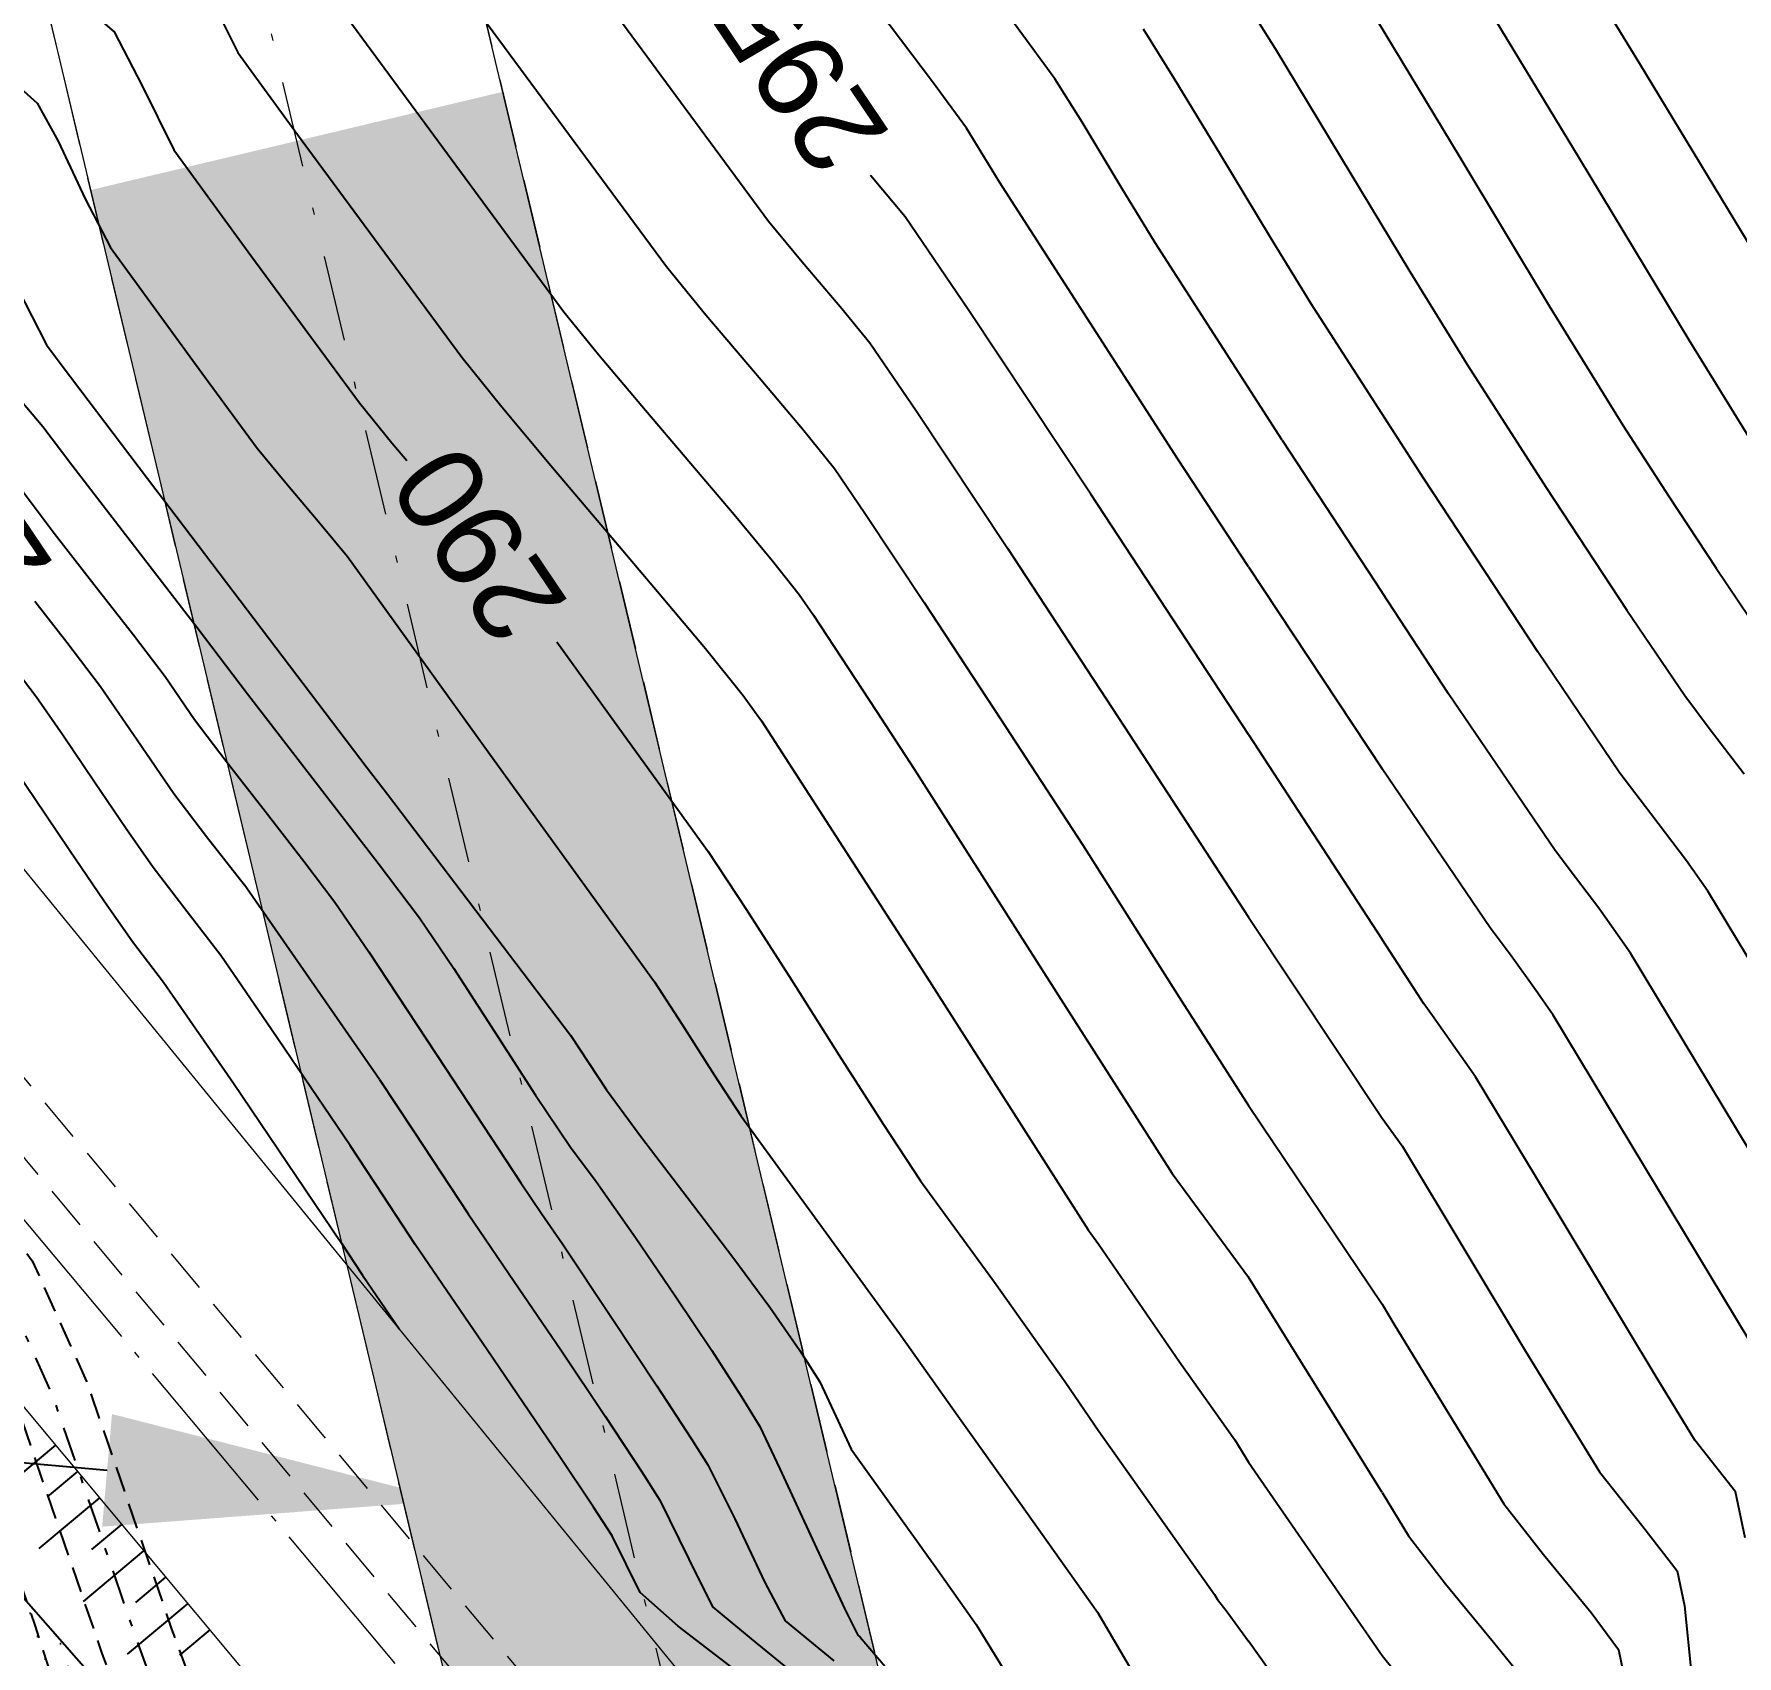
# Model space of a CAD drawing. Extents: x 61466 to 63015, y 108404 to 110397.
# Drawn here: x 62475.04 to 62499.8, y 108550.77 to 108574.35 of the extents above; entities that cross this region are included whole.
import ezdxf
from ezdxf import colors
from ezdxf.entities.mleader import LeaderData, LeaderLine
from ezdxf.enums import TextEntityAlignment as Align
from ezdxf.math import Vec2, Vec3

# ---------------------------------------------------------------- set-up
doc = ezdxf.new("R2010")
doc.units = 0
doc.header["$LTSCALE"] = 1.000015
doc.header["$MEASUREMENT"] = 0
for name, pattern in [('ACAD_ISO04W100', [30, 24, -3, 0, -3]), ('NASCOSTA', [9.525, 6.35, -3.175]), ('TRATTEGGIATA', [0.75, 0.5, -0.25]), ('TRATTEGGIATA2', [0.375, 0.25, -0.125]), ('TRATTOPUNTO2', [0.5, 0.25, -0.125, 0, -0.125])]:
    doc.linetypes.add(name, pattern=pattern)
doc.layers.add('Colori bordi', color=5, linetype='Continuous', plot=False)
doc.layers.add('no_plot', color=5, linetype='Continuous', plot=False)
for name, color, linetype in [('Conduite 1000', 170, 'Continuous'), ('coordinate', 2, 'Continuous'), ('curve livello 5m', 7, 'Continuous'), ('Limite fiume', 6, 'Continuous'), ('LIN010TR', 2, 'NASCOSTA'), ('LIN018CO', 6, 'Continuous'), ('LIN018TR', 6, 'NASCOSTA'), ('LIN025CO', 7, 'Continuous'), ('pendenze', 2, 'Continuous'), ('sezioni', 7, 'Continuous'), ('TRATTCOLO-32', 255, 'Continuous')]:
    doc.layers.add(name, color=color, linetype=linetype)
doc.layers.add('LINCOLOVERDE-025', color=80, linetype='Continuous', lineweight=25)
doc.layers.add('LINE035', color=1, linetype='Continuous', lineweight=35)
doc.styles.add('ARIAL', font='arial.ttf')

# ---------------------------------------------------------------- blocks, each defined once
blk = doc.blocks.new('CONTORNO')
at = {"layer": 'Colori bordi', "lineweight": 0, "ltscale": 2, "flags": 128}
for points in [[(-22.578, 81.44), (16.586, -82.868), (15.866, -82.007), (19.27, -96.287), (18.407, -96.98), (19.153, -100.108)], [(28.44, -103.877), (26.165, -94.334), (26.165, -94.334), (25.446, -93.474), (-6.877, 42.135)]]:
    blk.add_lwpolyline(points, dxfattribs=at)

msp = doc.modelspace()

# ---------------------------------------------------------------- hatches: boundary and pattern name
at = {"layer": 'LINCOLOVERDE-025', "linetype": 'Continuous', "lineweight": 0}
h = msp.add_hatch(color=256, dxfattribs=at)
h.dxf.hatch_style = 1
h.paths.add_polyline_path([(62478.858, 108572.792), (62475.862, 108572.078), (62482.936, 108542.4), (62482.217, 108543.261), (62485.165, 108530.892), (62488.647, 108531.722)])
h.paths.add_polyline_path([(62481.854, 108573.506), (62478.858, 108572.792), (62488.647, 108531.722), (62491.643, 108532.437)])
at = {"layer": 'pendenze', "linetype": 'Continuous'}
h = msp.add_hatch(dxfattribs=at)
h.set_pattern_fill('DOTS', color=256, scale=5, angle=-45, style=0)
h.set_pattern_definition([(225, (0, 0), (0.11048543456, -0.3314563037), [0, -0.3125])])
h.paths.add_polyline_path([(62481.776, 108535.366), (62481.261, 108534.878), (62472.483, 108545.338), (62473.178, 108545.93), (62471.102, 108548.566), (62470.366, 108547.939), (62469.644, 108548.644), (62474.162, 108552.434), (62480.831, 108544.839), (62482.217, 108543.261), (62485.026, 108531.477)])

# ---------------------------------------------------------------- linework, layer by layer
at = {"layer": 'curve livello 5m', "color": 2}
for p, q in [((62492.699, 108564.161), (62494.639, 108561.18)), ((62480.066, 108559.148), (62478.097, 108561.98)), ((62494.639, 108548.248), (62492.699, 108550.98))]:
    msp.add_line(p, q, dxfattribs=at)
at = {"layer": 'curve livello 5m', "color": 2, "flags": 128}
for points in [[(62469.492, 108581.629), (62470.241, 108580.837), (62470.717, 108580.279), (62471.292, 108579.578), (62471.886, 108578.849), (62472.418, 108578.204), (62472.807, 108577.757), (62472.807, 108577.757), (62473.236, 108577.349), (62473.666, 108576.94), (62473.666, 108576.94), (62474.269, 108576.215), (62474.831, 108575.545), (62474.831, 108575.545), (62475.575, 108574.921), (62476.208, 108574.377), (62476.208, 108574.377), (62476.613, 108573.592), (62477.076, 108572.662), (62477.076, 108572.662), (62478.195, 108571.125), (62479.771, 108568.987), (62480.245, 108568.404), (62480.463, 108568.145)], [(62494.552, 108574.567), (62495.768, 108572.557), (62497.071, 108570.397), (62498.142, 108568.66), (62498.142, 108568.66), (62498.813, 108567.618), (62499.496, 108566.579), (62499.987, 108565.855)], [(62492.699, 108564.161), (62492.698, 108564.161), (62490.403, 108567.659), (62488.623, 108570.344), (62487.707, 108571.687), (62487.208, 108572.286), (62487.204, 108572.292)], [(62475.052, 108566.1), (62475.518, 108565.504), (62476.01, 108564.859), (62476.01, 108564.859), (62476.541, 108564.083), (62477.074, 108563.305), (62477.074, 108563.305), (62477.549, 108562.681), (62478.097, 108561.98)], [(62482.64, 108565.51), (62483.605, 108564.173), (62484.84, 108562.462), (62485.396, 108561.621), (62486.053, 108560.594), (62486.741, 108559.508), (62487.39, 108558.493), (62487.931, 108557.675), (62487.931, 108557.675), (62489.005, 108556.202), (62490.03, 108554.751), (62490.524, 108554.034), (62492.204, 108551.659), (62492.246, 108551.589), (62492.389, 108551.407), (62492.699, 108550.98)], [(62499.917, 108552.485), (62499.779, 108553.151), (62499.187, 108553.903), (62498.623, 108554.825), (62496.886, 108557.715), (62496, 108559.184), (62495.371, 108560.073), (62495.274, 108560.206), (62495.245, 108560.246), (62495.159, 108560.381), (62494.639, 108561.18)], [(62480.066, 108559.148), (62480.567, 108558.387), (62481.351, 108557.195), (62481.351, 108557.195), (62482.024, 108556.209), (62482.7, 108555.217), (62482.7, 108555.217), (62483.343, 108554.251), (62483.877, 108553.441), (62484.141, 108553.029), (62484.141, 108553.029), (62484.559, 108552.172), (62484.907, 108551.482), (62484.907, 108551.482), (62485.548, 108550.946), (62486.28, 108550.35)]]:
    msp.add_lwpolyline(points, dxfattribs=at)
at = {"layer": 'Limite fiume', "linetype": 'Continuous', "flags": 128}
msp.add_lwpolyline([(62481.776, 108535.366), (62481.261, 108534.878), (62472.483, 108545.338), (62473.178, 108545.93), (62471.102, 108548.566), (62470.366, 108547.939), (62469.644, 108548.644), (62474.162, 108552.434), (62480.831, 108544.839), (62482.217, 108543.261), (62485.026, 108531.477)], close=True, dxfattribs=at)
at = {"layer": 'LIN010TR', "linetype": 'TRATTOPUNTO2', "lineweight": 0, "ltscale": 5, "flags": 128}
msp.add_lwpolyline([(62455.145, 108672.281), (62484.936, 108547.295)], dxfattribs=at)
at = {"layer": 'LIN010TR', "lineweight": 0, "ltscale": 0.1, "flags": 128}
for points in [[(62453.2, 108579.627), (62465.895, 108569.944), (62482.946, 108549.535), (62484.869, 108547.234)], [(62452.691, 108579.077), (62465.376, 108569.402), (62482.946, 108548.372), (62484.869, 108546.071)]]:
    msp.add_lwpolyline(points, dxfattribs=at)
at = {"layer": 'LIN018CO'}
for p, q in [((62475.352, 108553.83), (62474.472, 108553.094)), ((62475.673, 108553.446), (62475.234, 108553.08)), ((62475.994, 108553.063), (62475.113, 108552.327)), ((62476.314, 108552.679), (62475.876, 108552.313)), ((62476.635, 108552.295), (62475.754, 108551.56)), ((62476.955, 108551.912), (62476.517, 108551.545)), ((62477.276, 108551.528), (62476.395, 108550.792)), ((62477.596, 108551.144), (62477.158, 108550.778))]:
    msp.add_line(p, q, dxfattribs=at)
at = {"layer": 'LIN018TR', "linetype": 'ACAD_ISO04W100', "lineweight": 0, "ltscale": 0.1, "flags": 128}
msp.add_lwpolyline([(62454.896, 108581.044), (62481.938, 108548.677), (62484.869, 108545.169)], dxfattribs=at)
at = {"layer": 'LIN025CO', "linetype": 'TRATTEGGIATA', "lineweight": 0, "ltscale": 2}
for p, q in [((62445.642, 108725.432), (62491.953, 108531.14)), ((62439.65, 108724.004), (62483.092, 108541.745))]:
    msp.add_line(p, q, dxfattribs=at)
at = {"layer": 'no_plot'}
for p, q in [((62493.188, 108568.442), (62494.639, 108566.228)), ((62492.699, 108566.6), (62494.639, 108563.665)), ((62492.699, 108561.506), (62494.639, 108558.587)), ((62492.699, 108558.77), (62494.639, 108555.88)), ((62494.639, 108553.142), (62492.699, 108556.273)), ((62492.699, 108553.585), (62494.639, 108550.772))]:
    msp.add_line(p, q, dxfattribs=at)
at = {"layer": 'no_plot', "flags": 128}
for points in [[(62492.699, 108566.6), (62491.669, 108568.164), (62489.076, 108572.193), (62489.076, 108572.193), (62488.598, 108572.976), (62488.102, 108573.65), (62482.892, 108580.547), (62480.713, 108582.644), (62480.303, 108583.034), (62480.198, 108583.16), (62480.116, 108583.247), (62480.006, 108583.363), (62476.857, 108586.512), (62469.55, 108593.895)], [(62493.188, 108568.442), (62491.343, 108571.31), (62491.343, 108571.31), (62490.847, 108572.118), (62490.277, 108573.063), (62489.884, 108573.696), (62489.884, 108573.696), (62488.373, 108575.753), (62483.993, 108581.552), (62483.642, 108581.9), (62483.01, 108582.501), (62482.312, 108583.166), (62481.757, 108583.703), (62481.757, 108583.703), (62480.983, 108584.502), (62471.575, 108594.009)], [(62472.646, 108586.72), (62475.184, 108584.176), (62476.154, 108583.151), (62476.879, 108582.386), (62477.366, 108581.799), (62477.804, 108581.275), (62478.381, 108580.706), (62479.101, 108580.042), (62479.822, 108579.376), (62480.401, 108578.806), (62480.53, 108578.651), (62480.683, 108578.522), (62480.779, 108578.332), (62480.903, 108578.161), (62485.721, 108571.626), (62486.208, 108571.037), (62486.785, 108570.358), (62487.193, 108569.858), (62487.873, 108568.862), (62489.193, 108566.87), (62490.896, 108564.275), (62492.699, 108561.506)], [(62474.173, 108583.104), (62475.22, 108581.999), (62475.664, 108581.47), (62476.174, 108580.844), (62476.555, 108580.395), (62477.228, 108579.743), (62478.042, 108578.994), (62478.717, 108578.34), (62479.105, 108577.875), (62479.564, 108577.486), (62479.853, 108576.914), (62480.226, 108576.402), (62484.234, 108570.966), (62484.809, 108570.265), (62485.53, 108569.414), (62486.214, 108568.606), (62486.68, 108568.028), (62487.122, 108567.379), (62487.983, 108566.081), (62489.093, 108564.39), (62490.282, 108562.562), (62491.692, 108560.346), (62492.699, 108558.77)], [(62474.702, 108578.022), (62475.35, 108577.407), (62475.819, 108576.843), (62476.256, 108576.322), (62476.835, 108575.837), (62477.327, 108575.413), (62477.641, 108574.803), (62478.002, 108574.08), (62478.872, 108572.884), (62481.259, 108569.647), (62481.842, 108568.926), (62482.557, 108568.072), (62483.335, 108567.154), (62484.107, 108566.244), (62484.802, 108565.413), (62485.35, 108564.732), (62485.478, 108564.554), (62485.618, 108564.36), (62487.982, 108560.699), (62490.366, 108556.96), (62490.521, 108556.75), (62491.696, 108555.044), (62492.5, 108553.907), (62492.699, 108553.585)], [(62501.905, 108568.109), (62498.386, 108573.913), (62496.317, 108577.298)], [(62492.457, 108575.137), (62493.085, 108574.134), (62494.03, 108572.572), (62495.043, 108570.893), (62495.876, 108569.543), (62497.027, 108567.754), (62498.2, 108565.971), (62499.043, 108564.729), (62499.397, 108564.255), (62499.905, 108563.591)], [(62496.018, 108575), (62497.505, 108572.542), (62499.099, 108569.901), (62500.408, 108567.777)], [(62479.549, 108574.643), (62482.746, 108570.307), (62483.248, 108569.688), (62483.877, 108568.939), (62484.559, 108568.137), (62485.218, 108567.36), (62485.778, 108566.688), (62486.166, 108566.198), (62486.372, 108565.896), (62486.773, 108565.291), (62487.29, 108564.504), (62487.844, 108563.652), (62489.934, 108560.367), (62491.586, 108557.781), (62492.699, 108556.273)], [(62501.202, 108558.859), (62499.375, 108561.886), (62499.063, 108562.327), (62498.548, 108563.007), (62498.098, 108563.603), (62498.098, 108563.603), (62496.904, 108565.364), (62495.241, 108567.891), (62493.609, 108570.426), (62493.609, 108570.426), (62493.016, 108571.39), (62492.293, 108572.587), (62491.619, 108573.701), (62491.171, 108574.417)], [(62474.647, 108573.741), (62475.089, 108573.341), (62475.39, 108572.79), (62475.786, 108571.952), (62476.151, 108571.245), (62477.518, 108569.366), (62478.284, 108568.327), (62478.701, 108567.822), (62479.198, 108567.235), (62479.597, 108566.75), (62481.732, 108563.792), (62484.062, 108560.565), (62484.464, 108559.948), (62484.928, 108559.217), (62485.322, 108558.613), (62487.624, 108555.455), (62488.494, 108554.222), (62489.353, 108553.023), (62490.5, 108551.401), (62490.914, 108550.7), (62491.323, 108550.006), (62491.835, 108549.248), (62492.373, 108548.493), (62492.699, 108548.07)], [(62474.794, 108570.663), (62475.225, 108569.827), (62475.448, 108569.521), (62476.811, 108567.723), (62476.907, 108567.6), (62479.884, 108563.678), (62480.178, 108563.297), (62482.842, 108559.791), (62483.363, 108558.998), (62483.88, 108558.297), (62484.538, 108557.435), (62485.203, 108556.566), (62485.74, 108555.839), (62486.174, 108555.206), (62486.466, 108554.751), (62486.697, 108554.253), (62486.921, 108553.773), (62488.182, 108552.013), (62488.74, 108551.224), (62489.13, 108550.582)], [(62474.574, 108569.35), (62475.168, 108568.639), (62475.591, 108568.082), (62477.411, 108565.72), (62478.145, 108564.753), (62480.043, 108562.293), (62480.646, 108561.499), (62481.143, 108560.761), (62481.736, 108559.843), (62482.333, 108558.918), (62482.84, 108558.163), (62483.216, 108557.663), (62483.784, 108556.85), (62484.363, 108556.003), (62484.895, 108555.205), (62485.324, 108554.544), (62485.593, 108554.104), (62485.885, 108553.487), (62486.386, 108552.398), (62486.824, 108551.458), (62487.017, 108551.068), (62487.053, 108551.038), (62487.416, 108550.611)], [(62474.867, 108567.708), (62475.335, 108567.089), (62475.912, 108566.35), (62476.486, 108565.614), (62476.946, 108565.006), (62477.374, 108564.381), (62477.834, 108563.773), (62478.401, 108563.046), (62478.965, 108562.323), (62479.416, 108561.725), (62479.907, 108561.004), (62481.021, 108559.311), (62482.119, 108557.643), (62482.42, 108557.201), (62482.723, 108556.756), (62483.437, 108555.686), (62484.094, 108554.694), (62484.594, 108553.93), (62484.838, 108553.545), (62485.23, 108552.762), (62485.661, 108551.842), (62485.962, 108551.275), (62486.667, 108550.694)], [(62500.947, 108556.516), (62498.25, 108560.985), (62497.789, 108561.636), (62497.45, 108562.084), (62497.154, 108562.476), (62497.154, 108562.476), (62495.607, 108564.756), (62494.639, 108566.228)], [(62485.22, 108550.575), (62484.404, 108551.2), (62483.852, 108551.688), (62483.852, 108551.688), (62483.444, 108552.513), (62483.174, 108552.929), (62482.676, 108553.678), (62482.676, 108553.678), (62481.627, 108555.217), (62480.583, 108556.748), (62480.583, 108556.748), (62480.113, 108557.463), (62479.636, 108558.188), (62479.636, 108558.188), (62478.496, 108559.876), (62477.756, 108560.951), (62477.756, 108560.951), (62477.267, 108561.587), (62476.773, 108562.23), (62476.773, 108562.23), (62476.383, 108562.789), (62475.922, 108563.472), (62475.462, 108564.154), (62475.073, 108564.712), (62475.073, 108564.712), (62474.529, 108565.418)], [(62474.553, 108563.97), (62475.045, 108563.245), (62475.562, 108562.476), (62476.054, 108561.75), (62476.472, 108561.154), (62476.926, 108560.564), (62477.94, 108559.092), (62479.5, 108556.78), (62479.815, 108556.301), (62480.348, 108555.52)], [(62500.36, 108554.722), (62497.125, 108560.084), (62496.87, 108560.453), (62496.515, 108560.946), (62496.515, 108560.946), (62496.209, 108561.35), (62494.639, 108563.665)], [(62494.639, 108558.587), (62494.93, 108558.183), (62496.724, 108555.198), (62497.799, 108553.441), (62498.432, 108552.647), (62498.929, 108552.006), (62499.034, 108551.496), (62499.137, 108550.489), (62499.2, 108549.509), (62499.216, 108548.709), (62499.179, 108548.242), (62498.77, 108547.54), (62498.175, 108546.787), (62497.838, 108546.146), (62498.034, 108545.599), (62498.171, 108545.336), (62498.377, 108544.465), (62498.574, 108543.671), (62498.67, 108543.539), (62499.336, 108543.562), (62500.046, 108543.602)], [(62494.639, 108555.88), (62494.825, 108555.57), (62496.411, 108552.978), (62496.988, 108552.239), (62497.679, 108551.399), (62498.078, 108550.861), (62498.151, 108550.508), (62498.24, 108549.576), (62498.277, 108548.741), (62498.251, 108548.253), (62497.759, 108547.504), (62497.322, 108546.801), (62497.45, 108546.363), (62497.754, 108545.6), (62498.054, 108545.021), (62498.225, 108544.301), (62498.388, 108543.645), (62498.723, 108543.182), (62499.272, 108543.202), (62499.858, 108543.235)], [(62494.639, 108553.142), (62495.022, 108552.515), (62495.56, 108551.815), (62496.258, 108550.966), (62496.889, 108550.191), (62497.227, 108549.716), (62497.268, 108549.519), (62497.332, 108548.753), (62497.323, 108548.265), (62496.806, 108547.456), (62497.004, 108546.779), (62497.474, 108545.601), (62497.72, 108545.129), (62497.938, 108544.705), (62498.073, 108544.136), (62498.201, 108543.618), (62498.775, 108542.826), (62499.669, 108542.867), (62500.283, 108542.445)], [(62494.639, 108550.772), (62494.818, 108550.552), (62495.51, 108549.713), (62496.078, 108549.005), (62496.376, 108548.571), (62496.384, 108548.531), (62496.396, 108548.276), (62496.291, 108548.112), (62496.411, 108547.623), (62496.746, 108546.693), (62497.194, 108545.601), (62497.527, 108544.964), (62497.821, 108544.39), (62498.015, 108543.591), (62498.431, 108542.889), (62498.828, 108542.47), (62499.481, 108542.5), (62499.906, 108542.233)]]:
    msp.add_lwpolyline(points, dxfattribs=at)
at = {"layer": 'sezioni', "linetype": 'Continuous', "lineweight": 0}
for p, q in [((62471.01, 108566.95), (62490.287, 108543.354)), ((62468.3, 108562.272), (62482.701, 108545.034))]:
    msp.add_line(p, q, dxfattribs=at)

# ---------------------------------------------------------------- block references
at = {"layer": 'TRATTCOLO-32', "linetype": 'Continuous', "lineweight": 0}
msp.add_blockref('CONTORNO', (62466.351, 108625.268), dxfattribs=at)

# ---------------------------------------------------------------- texts
at = {"layer": 'coordinate', "color": 1, "style": 'ARIAL'}
for s, p in [('295', (62485.881, 108575.304)), ('285', (62473.722, 108569.041)), ('290', (62481.206, 108568.482))]:
    msp.add_text(s, height=1.25, rotation=123.9617, dxfattribs=at).set_placement(p, align=Align.RIGHT)

# ---------------------------------------------------------------- next in the draw order: leaders
at = {"layer": 'LINE035', "linetype": 'Continuous', "lineweight": 0}
ml = msp.add_multileader_mtext('Standard', dxfattribs=at)
ml.set_content('GALERIE DE DECHARGE', color=256, style='ARIAL')
ml.set_leader_properties()
ml.build(insert=Vec2(0, 0))
ml.multileader.update_dxf_attribs({"has_text_frame": 1, "text_left_attachment_type": 2, "text_right_attachment_type": 2, "dogleg_length": 0.36, "arrow_head_size": 5, "scale": 10})
ctx = ml.context
ctx.base_point, ctx.scale, ctx.char_height, ctx.arrow_head_size, ctx.landing_gap_size, ctx.plane_origin, ctx.plane_x_axis, ctx.plane_y_axis = Vec3(62442.17, 108560.036), 10, 3.5, 5, 0.9, Vec3(62461.64, 108551.915), Vec3(0, 1), Vec3(-1, 0)
ctx.left_attachment, ctx.right_attachment = 2, 2
notes = []
notes.append((ctx, [(0, (1, 1, 0), (62442.17, 108556.436), (0, 1), 3.6, [(0, [(62481.084, 108553.028)], 0, [])])]))
ctx.mtext.insert, ctx.mtext.text_direction, ctx.mtext.rotation, ctx.mtext.flow_direction = Vec3(62440.36, 108560.936), Vec3(0, 1), 1.570796, 5
ctx.mtext.has_bg_fill, ctx.mtext.bg_color, ctx.mtext.bg_scale_factor, ctx.mtext.bg_transparency, ctx.mtext.use_window_bg_color = 1, -1073741824, 1.25, 0, 1
for ctx, leaders in notes:
    for number, flags, end, landing, length, lines in leaders:
        leader = LeaderData()
        leader.index, (leader.has_last_leader_line, leader.has_dogleg_vector, leader.attachment_direction) = number, flags
        leader.last_leader_point, leader.dogleg_vector, leader.dogleg_length = Vec3(end), Vec3(landing), length
        for number, points, colour, breaks in lines:
            line = LeaderLine()
            line.index, line.vertices, line.color, line.breaks = number, Vec3.list(points), colors.encode_raw_color(colour), breaks
            leader.lines.append(line)
        ctx.leaders.append(leader)

# ---------------------------------------------------------------- next in the draw order: linework, layer by layer
at = {"layer": 'Conduite 1000', "linetype": 'TRATTEGGIATA2', "ltscale": 1.5, "flags": 128}
for points, elevation in [([(62462.951, 108569.266), (62468.482, 108563.313), (62474.066, 108557.787), (62475.014, 108556.513), (62475.806, 108554.754), (62477.042, 108551.158), (62484.673, 108530.139), (62485.796, 108527.96), (62486.539, 108527.03), (62496.147, 108515.461), (62498.015, 108513.188), (62499.314, 108511.67), (62499.508, 108511.447), (62501.86, 108508.75), (62502.044, 108508.532), (62503.096, 108507.296), (62503.169, 108507.21), (62506.669, 108502.962), (62510.917, 108497.796), (62515.172, 108492.623), (62520.198, 108486.553), (62525.225, 108480.482), (62530.361, 108474.313), (62535.499, 108468.144), (62540.212, 108462.497), (62544.926, 108456.851), (62565.713, 108432.084), (62567.128, 108430.36), (62568.411, 108428.898), (62569.163, 108427.961), (62570.114, 108426.834), (62570.457, 108426.45), (62575.082, 108420.662), (62582.399, 108411.97), (62582.754, 108410.872), (62581.736, 108410.542), (62581.445, 108411.441), (62574.254, 108419.984), (62569.64, 108425.759), (62569.306, 108426.133), (62568.337, 108427.281), (62567.592, 108428.209), (62566.312, 108429.667), (62564.89, 108431.401), (62544.106, 108456.164), (62539.391, 108461.812), (62534.677, 108467.459), (62529.539, 108473.629), (62524.402, 108479.799), (62519.374, 108485.87), (62514.347, 108491.942), (62510.09, 108497.117), (62505.844, 108502.281), (62502.347, 108506.525), (62502.28, 108506.604), (62501.229, 108507.839), (62501.048, 108508.052), (62498.701, 108510.744), (62498.504, 108510.971), (62497.195, 108512.501), (62495.322, 108514.78), (62485.71, 108526.354), (62484.894, 108527.375), (62483.691, 108529.709), (62476.034, 108550.802), (62474.81, 108554.36), (62474.086, 108555.967), (62473.256, 108557.084), (62467.714, 108562.568), (62462.167, 108568.537)], 279.04), ([(62463.405, 108565.574), (62465.133, 108563.791), (62469.02, 108559.793), (62472.915, 108555.789), (62473.768, 108554.683), (62474.27, 108553.501), (62475.053, 108551.212), (62475.959, 108548.424), (62476.864, 108545.64), (62482.403, 108528.776), (62483.598, 108526.257), (62484.158, 108525.609), (62494.437, 108513.44), (62495.976, 108511.575), (62496.99, 108510.456), (62498.469, 108508.942), (62499.969, 108507.403), (62500.142, 108507.214), (62501.341, 108505.952), (62503.051, 108503.871), (62504.767, 108501.782), (62509.889, 108495.622), (62515.014, 108489.461), (62518.195, 108485.622), (62525.264, 108477.098), (62530.391, 108470.978), (62534.032, 108466.633), (62535.529, 108464.845), (62535.642, 108464.708), (62536.737, 108463.404), (62545.242, 108453.253), (62545.418, 108453.044), (62561.204, 108434.247), (62563.166, 108431.887), (62565.561, 108428.98), (62566.396, 108428.011), (62567.418, 108426.731), (62568.805, 108425.067), (62572.623, 108420.422), (62576.608, 108415.646), (62580.658, 108410.792), (62581.152, 108409.337), (62580.139, 108408.993), (62579.709, 108410.26), (62575.787, 108414.96), (62571.799, 108419.739), (62567.981, 108424.384), (62566.589, 108426.054), (62565.572, 108427.328), (62564.743, 108428.291), (62562.342, 108431.205), (62560.383, 108433.561), (62544.599, 108452.356), (62544.422, 108452.566), (62535.917, 108462.716), (62534.82, 108464.023), (62534.706, 108464.161), (62533.211, 108465.946), (62529.571, 108470.291), (62524.442, 108476.413), (62517.372, 108484.939), (62514.19, 108488.777), (62509.066, 108494.938), (62503.943, 108501.1), (62502.224, 108503.191), (62500.538, 108505.243), (62499.359, 108506.485), (62499.192, 108506.668), (62497.703, 108508.194), (62496.211, 108509.723), (62495.167, 108510.875), (62493.616, 108512.754), (62483.344, 108524.914), (62482.694, 108525.668), (62481.407, 108528.378), (62475.846, 108545.308), (62474.941, 108548.093), (62474.037, 108550.874), (62473.27, 108553.119), (62472.836, 108554.139), (62472.105, 108555.087), (62468.252, 108559.048), (62464.365, 108563.045), (62462.637, 108564.829)], 277.833)]:
    msp.add_lwpolyline(points, close=True, dxfattribs=dict(at, elevation=elevation))
at = {"layer": 'Conduite 1000', "linetype": 'TRATTOPUNTO2', "ltscale": 2, "elevation": 279.04, "flags": 128}
msp.add_lwpolyline([(62462.559, 108568.901), (62468.098, 108562.94), (62473.661, 108557.435), (62474.55, 108556.24), (62475.308, 108554.557), (62476.538, 108550.98), (62484.182, 108529.924), (62485.345, 108527.667), (62486.124, 108526.692), (62495.734, 108515.121), (62497.605, 108512.844), (62498.909, 108511.32), (62499.105, 108511.096), (62501.454, 108508.401), (62501.636, 108508.186), (62502.688, 108506.95), (62502.758, 108506.868), (62506.256, 108502.622), (62510.504, 108497.456), (62514.759, 108492.282), (62519.786, 108486.211), (62524.813, 108480.14), (62529.95, 108473.971), (62535.088, 108467.802), (62539.801, 108462.154), (62544.516, 108456.507), (62565.301, 108431.742), (62566.72, 108430.013), (62568.001, 108428.553), (62568.75, 108427.621), (62569.71, 108426.484), (62570.049, 108426.105), (62574.668, 108420.323), (62581.922, 108411.705), (62582.245, 108410.707)], dxfattribs=at)

doc.saveas('drawing.dxf')
